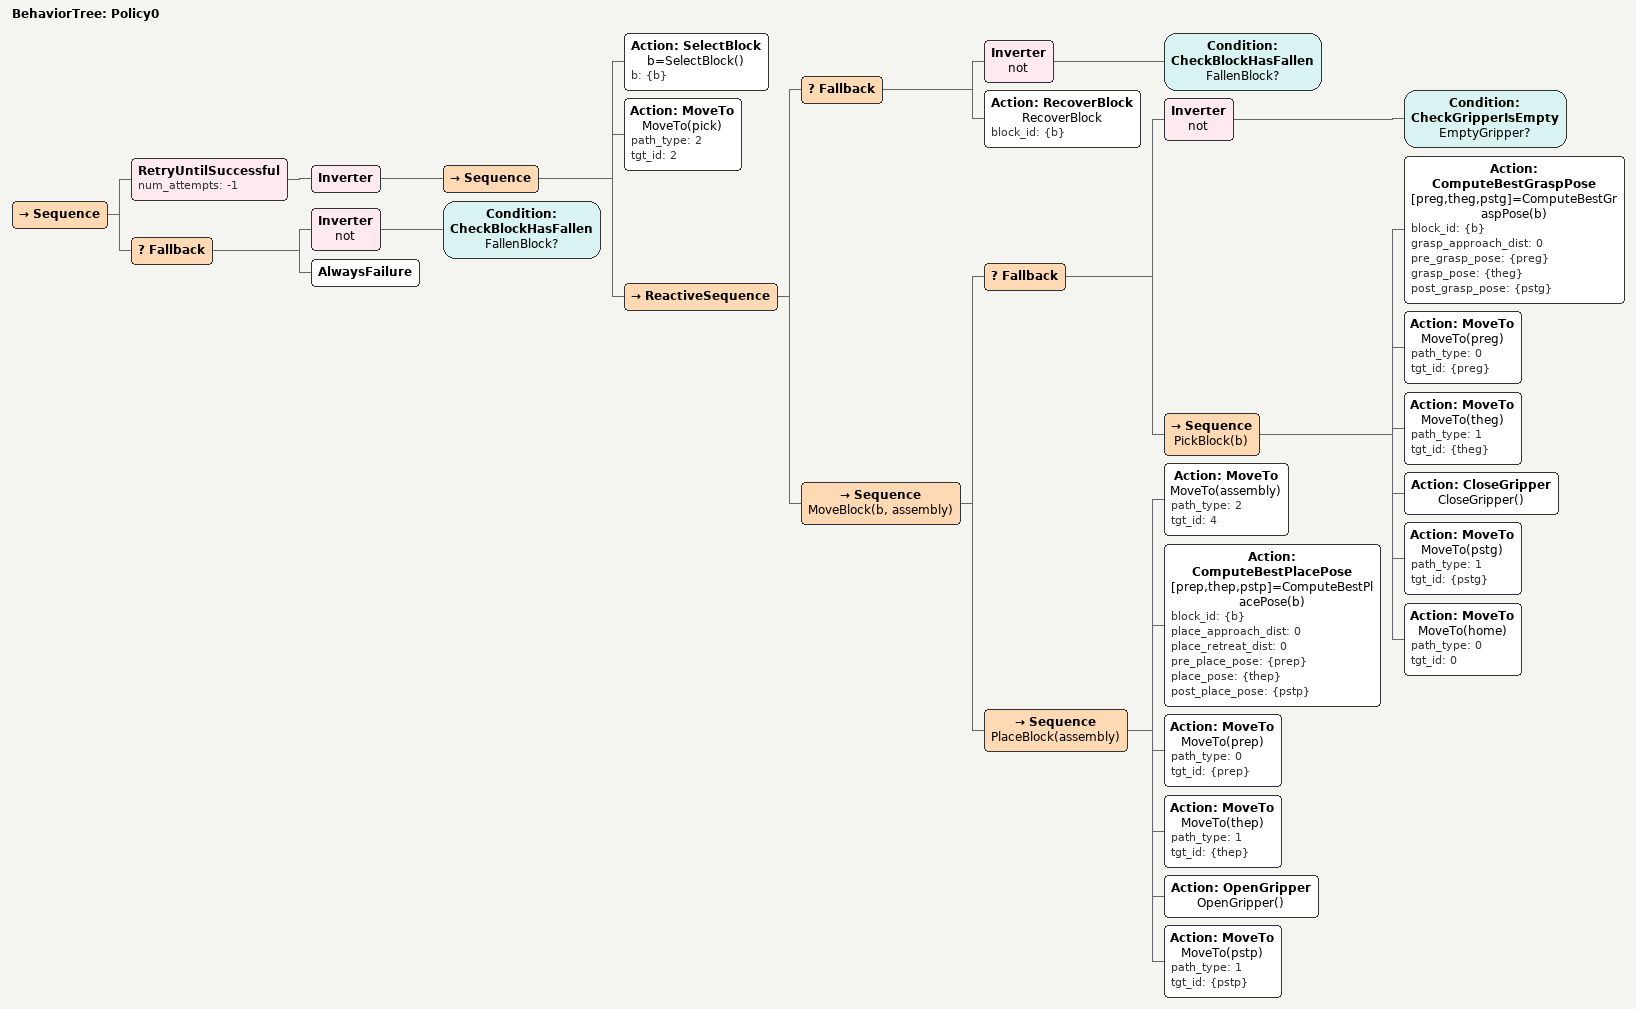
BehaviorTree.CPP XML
<?xml version="1.0"?>
<root main_tree_to_execute="Policy0">

  <BehaviorTree ID="Policy0">

    <Sequence>

      <RetryUntilSuccessful num_attempts="-1">
        <Inverter>
          <Sequence>

            <!-- Select next block to assemble and move to pick zone -->
            <Action name="b=SelectBlock()" ID="SelectBlock" b="{b}"/>
            <Action name="MoveTo(pick)" ID="MoveTo" path_type="2" tgt_id="2"/>

            <!-- Move selected block from pick zone to assembly zone -->
            <ReactiveSequence>
              <!-- Detect and mitigate anomalies -->
              <Fallback>
                <Inverter name="not">
                  <Condition name="FallenBlock?" ID="CheckBlockHasFallen"/>
                </Inverter>
                <Action name="RecoverBlock" ID="RecoverBlock" block_id="{b}"/>
              </Fallback>
              <!-- Move block -->
              <Sequence name="MoveBlock(b, assembly)">
                <Fallback>
                  <Inverter name="not">
                    <Condition name="EmptyGripper?" ID="CheckGripperIsEmpty"/>
                  </Inverter>
                  <!-- Pick(b) -->
                  <Sequence name="PickBlock(b)">
                    <Action name="[preg,theg,pstg]=ComputeBestGraspPose(b)" ID="ComputeBestGraspPose" block_id="{b}" grasp_approach_dist="0" pre_grasp_pose="{preg}" grasp_pose="{theg}" post_grasp_pose="{pstg}"/>
                    <Action name="MoveTo(preg)" ID="MoveTo" path_type="0" tgt_id="{preg}"/>
                    <Action name="MoveTo(theg)" ID="MoveTo" path_type="1" tgt_id="{theg}"/>
                    <Action name="CloseGripper()" ID="CloseGripper"/>
                    <Action name="MoveTo(pstg)" ID="MoveTo" path_type="1" tgt_id="{pstg}"/>
                    <Action name="MoveTo(home)" ID="MoveTo" path_type="0" tgt_id="0"/>
                  </Sequence>
                </Fallback>
                <!-- Place(assembly) -->
                <Sequence name="PlaceBlock(assembly)">
                  <Action name="MoveTo(assembly)" ID="MoveTo" path_type="2" tgt_id="4"/>
                  <Action name="[prep,thep,pstp]=ComputeBestPlacePose(b)" ID="ComputeBestPlacePose" block_id="{b}" place_approach_dist="0" place_retreat_dist="0" pre_place_pose="{prep}" place_pose="{thep}" post_place_pose="{pstp}"/>
                  <Action name="MoveTo(prep)" ID="MoveTo" path_type="0" tgt_id="{prep}"/>
                  <Action name="MoveTo(thep)" ID="MoveTo" path_type="1" tgt_id="{thep}"/>
                  <Action name="OpenGripper()" ID="OpenGripper"/>
                  <Action name="MoveTo(pstp)" ID="MoveTo" path_type="1" tgt_id="{pstp}"/>
                </Sequence>
              </Sequence>
            </ReactiveSequence>

          </Sequence>
        </Inverter>
      </RetryUntilSuccessful>

      <Fallback>
        <Inverter name="not">
          <Condition name="FallenBlock?" ID="CheckBlockHasFallen"/>
        </Inverter>
        <AlwaysFailure/>
      </Fallback>

    </Sequence>

  </BehaviorTree>

</root>
